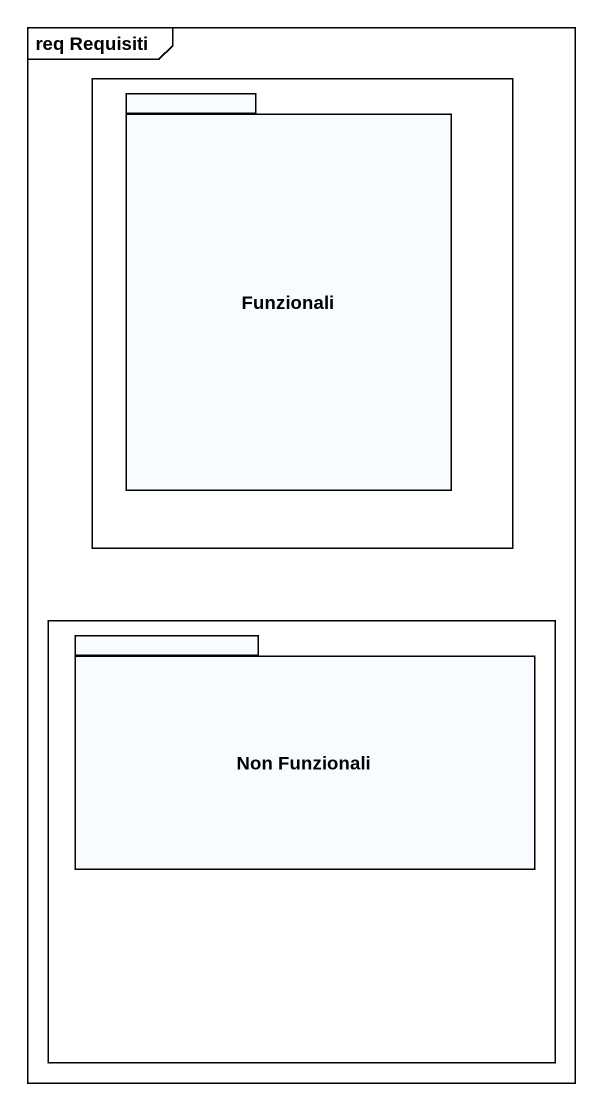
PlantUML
@startuml
mainframe req Requisiti
rectangle " " as rectangle1 {
  package Funzionali {
  }
}
rectangle " " as rectangle2 {
  package "Non Funzionali" as Non_Funzionali {
  }
}
@enduml
